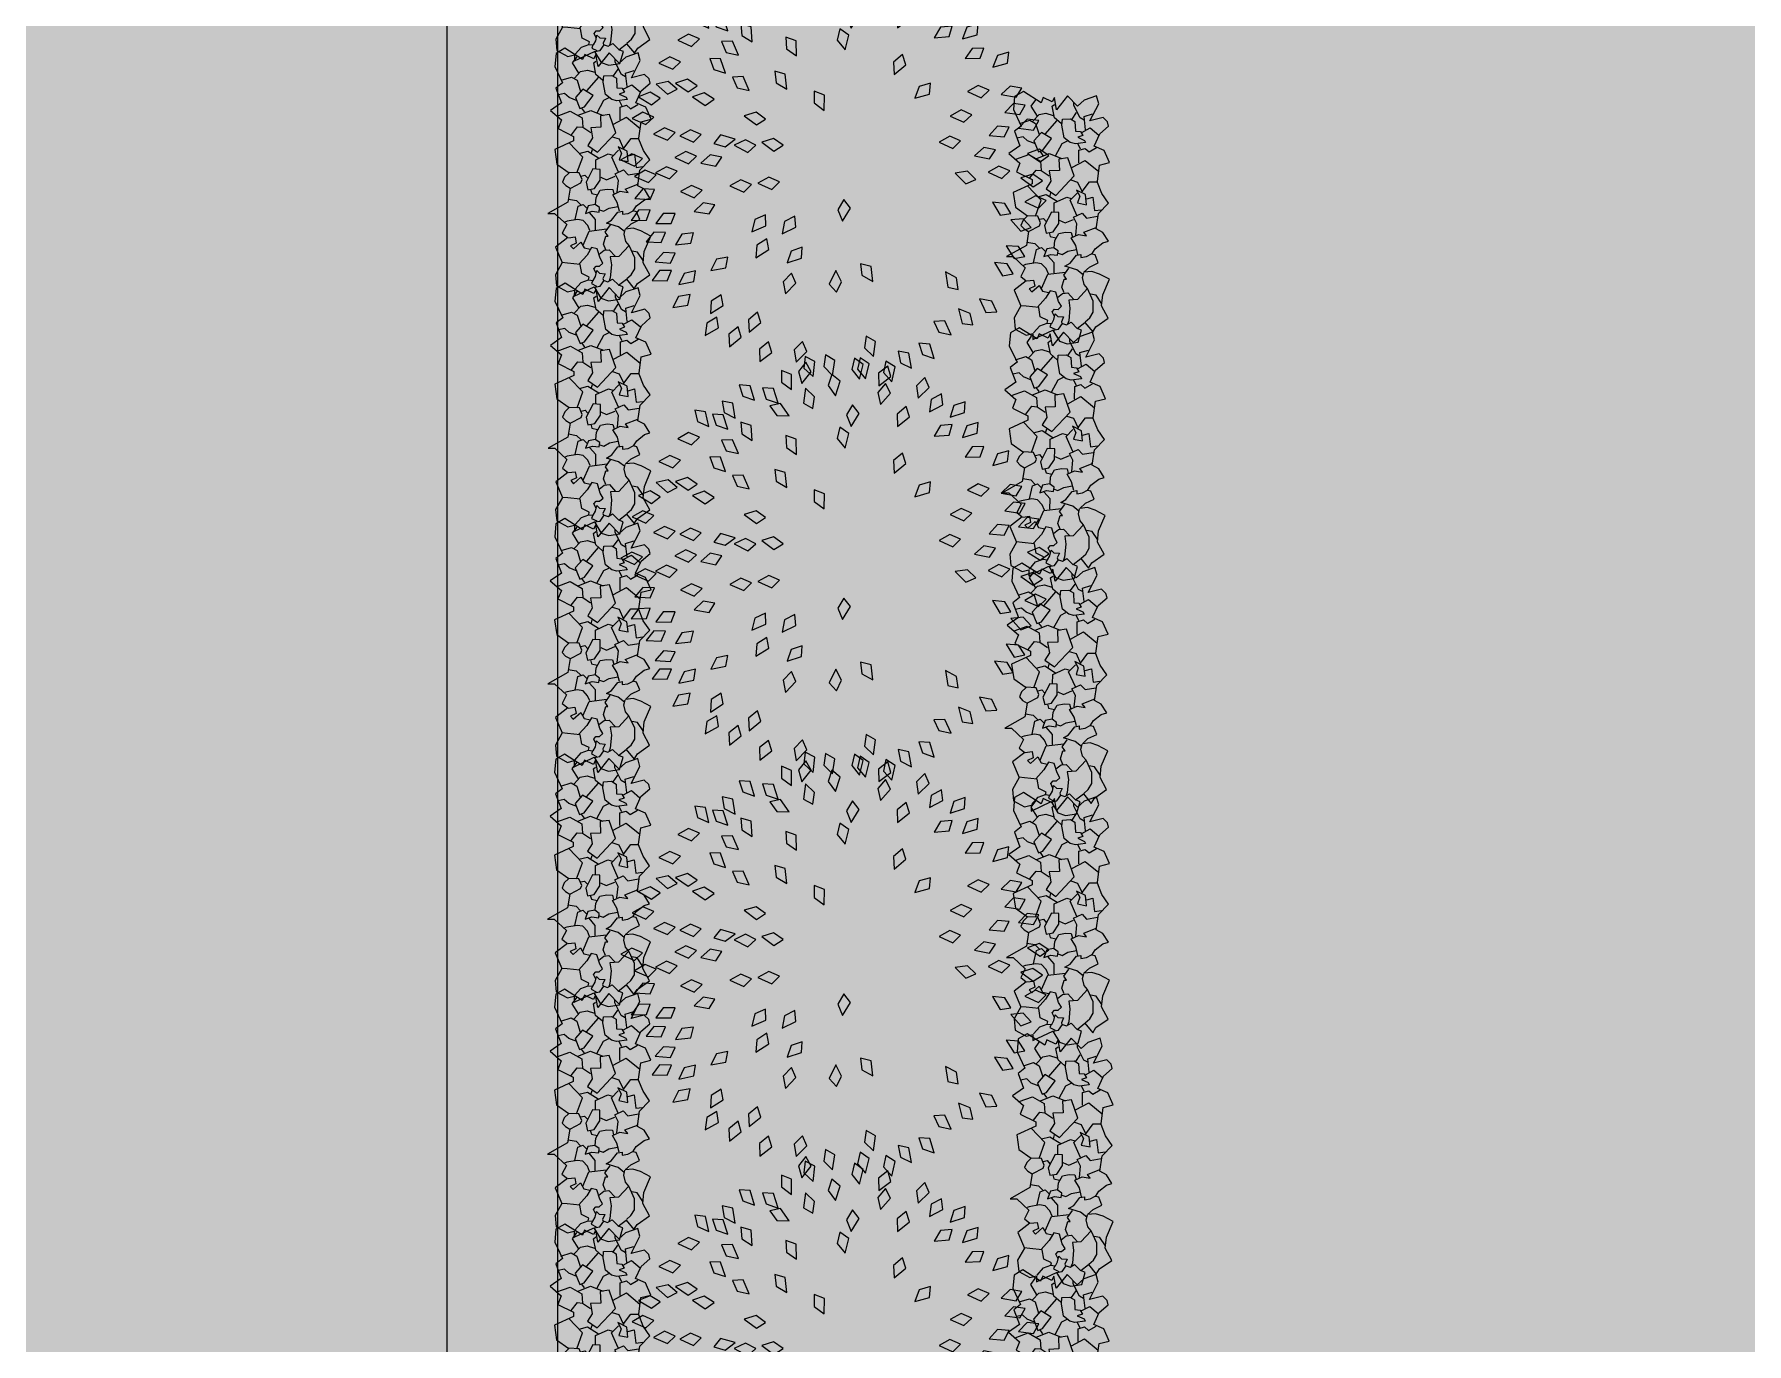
# Model space of a CAD drawing. Header units: millimetres. Extents: x 3866 to 35600, y -8896 to 9491.
# Drawn here: x 33055.52 to 33071.03, y -6688.11 to -6676.25 of the extents above; entities that cross this region are included whole.
import ezdxf

# ---------------------------------------------------------------- set-up
doc = ezdxf.new("R2010")
doc.units = ezdxf.units.MM
for name, color, linetype in [('A绿-TXT', 252, 'Continuous'), ('ВДМ', 7, 'Continuous'), ('КУЩІ', 108, 'Continuous')]:
    doc.layers.add(name, color=color, linetype=linetype)
doc.styles.add('ATTR', font='romans.shx', dxfattribs={"width": 0.8, "height": 0.470416})

# ---------------------------------------------------------------- blocks, each defined once
blk = doc.blocks.new('Ground 1')
for points in [[(2.39, 10.76), (0.85, 11.61), (-0.58, 11.47), (-1.35, 10.06), (-1.13, 9.21), (-1.9, 9.21), (-0.69, 6.67), (-2.12, 5.82), (-2.45, 4.84), (-2.23, 3.43), (-0.69, 3), (-0.47, 3.57), (0.3, 2.58), (-0.91, 1.59), (-0.25, 1.17), (0.85, -0.38), (2.39, 0.46), (3.82, 0.32), (5.8, -0.52), (6.46, 0.75), (6.79, 1.73), (6.68, 2.72), (7.34, 2.01), (7.89, 0.89), (8.88, 1.31), (8.99, 1.73), (9.65, 1.31), (10.42, 0.32), (10.64, -0.38), (11.75, 0.32), (12.19, 1.17), (14.17, 0.89), (15.49, -0.38), (16.7, 0.46), (18.13, 1.03), (18.24, 1.03), (20.33, 0.75), (20.66, -0.52), (22.2, 0.18), (22.75, 1.45), (24.29, 0.75), (25.28, -0.38), (25.83, -0.24), (26.38, 0.32), (25.94, 2.01), (28.14, 0.89), (29.13, 1.17), (28.58, 2.72), (27.81, 3.57), (29.13, 4.84), (27.37, 6.25), (28.91, 6.53), (28.36, 6.81), (28.91, 7.94), (28.25, 8.22), (29.68, 10.48), (29.02, 11.61), (27.37, 11.75), (25.28, 10.76), (24.62, 11.61), (22.75, 10.9), (21.76, 12.31), (20.55, 10.9), (19.45, 11.33), (18.46, 9.35), (17.91, 9.35), (16.81, 11.75), (14.94, 11.47), (13.84, 9.91), (13.29, 10.48), (12.63, 10.76), (12.19, 10.34), (11.86, 9.77), (10.09, 10.06), (8.66, 12.59), (8.66, 11.75), (7.23, 10.2), (6.13, 10.76), (5.58, 10.06), (4.37, 11.61)], [(23.41, 9.13), (22, 8.55), (22.22, 7.97), (23.69, 6.88), (24.48, 8.18)], [(8.67, 7.82), (8.95, 6.95), (8.84, 6.08), (9.4, 6.01), (9.8, 6.59), (9.63, 7.46)], [(12.62, 7.75), (11.66, 7.53), (11.83, 6.66), (12.9, 5.94), (14.26, 5.94), (14.32, 6.88)], [(17.31, 7.53), (16.46, 6.3), (18.95, 3.98), (21.26, 4.78), (21.09, 5.94), (19.63, 5.87), (19.57, 7.17), (18.27, 6.95)], [(23.18, 2.54), (23.01, 3.84), (23.18, 4.49), (23.81, 5.29), (25.39, 5.58), (26.18, 5.51), (26.23, 4.49), (25.89, 3.91), (24.65, 3.84), (24.6, 3.19), (24.09, 2.9), (23.86, 3.55), (23.47, 2.68)], [(15.5, 3.55), (15.28, 2.39), (16.58, 2.54), (17.14, 3.69), (16.35, 3.26)]]:
    blk.add_lwpolyline(points, close=True)
for points in [[(21.04, 11.44), (21.66, 9.78), (20.81, 8.26), (19.63, 8.18)], [(23.01, 8.91), (23.41, 9.92), (23.92, 10.5), (23.75, 11.3)], [(25.61, 10.94), (26.01, 9.63), (25.61, 8.91), (24.2, 8.47)], [(-1.05, 9.13), (-0.14, 8.33), (0.2, 7.39), (0.53, 7.32), (0.99, 8.26), (2.17, 8.47), (2.34, 10.07), (2.4, 10.79)], [(5.56, 9.99), (5.67, 9.13), (4.88, 8.98), (4.54, 9.7), (4.15, 9.34), (5, 8.4), (4.26, 7.97), (4.09, 7.17)], [(6.47, 7.24), (7.14, 7.53), (7.76, 8.11), (7.88, 8.84), (7.65, 10.14), (7.54, 10.43)], [(7.88, 9.13), (9.57, 8.76), (9.8, 8.11), (9.29, 7.6)], [(10.48, 9.99), (10.31, 8.98), (9.74, 8.4)], [(11.89, 9.7), (12.57, 8.4), (12.96, 8.26), (13.81, 8.62), (13.86, 9.92)], [(13.81, 8.91), (15.84, 8.18), (17.65, 9.92)], [(18.67, 9.63), (19.68, 8.84), (19.63, 8.18), (18.95, 7.17)], [(21.15, 8.76), (21.77, 7.17), (21.15, 5.58)], [(25.89, 9.27), (26.74, 8.47), (26.91, 7.6), (26.63, 6.66)], [(26.52, 8.69), (27.82, 9.49), (28.61, 8.91)], [(-0.71, 6.66), (-0.59, 5.94), (0.14, 5.43), (-0.03, 4.93), (0.31, 4.35), (-0.48, 3.55)], [(0.2, 7.39), (0.14, 6.88), (-0.26, 7.03), (-0.59, 6.37)], [(0.14, 6.81), (0.65, 6.52), (1.38, 6.37), (1.04, 6.01), (0.99, 5.29), (0.37, 5.58), (0.14, 5.51)], [(1.04, 6.45), (1.61, 6.74), (1.95, 6.45), (1.95, 6.01), (2.34, 5.58), (2.96, 5.94), (4.15, 6.3), (4.32, 7.03), (3.36, 7.6), (2.23, 8.62)], [(4.6, 8.11), (6.41, 7.32), (6.69, 5.07)], [(6.58, 6.52), (7.88, 6.52), (8.78, 7.32)], [(11.72, 7.17), (11.21, 7.03), (11.04, 6.3)], [(13.41, 8.4), (13.53, 7.89), (13.13, 7.53)], [(16.29, 8.62), (16.58, 7.53), (15.73, 6.16)], [(16.29, 7.1), (16.8, 6.95)], [(22.05, 8.33), (21.55, 7.97)], [(24.26, 7.68), (26.01, 6.16)], [(25.61, 5.65), (26.35, 6.52), (27.82, 6.81), (28.04, 6.52)], [(0.37, 2.54), (0.87, 1.96), (1.61, 1.52), (3.02, 1.52), (4.6, 2.25), (3.19, 3.55), (3.13, 4.64), (2.12, 4.49), (0.48, 4.64), (0.08, 4.78)], [(3.47, 6.08), (3.98, 5.43), (4.04, 4.78), (3.19, 3.98)], [(4.04, 5.22), (4.77, 5.51), (5.79, 5.22), (5.79, 4.93), (6.3, 5.29), (7.2, 4.64)], [(6.35, 2.83), (6.97, 3.62), (7.43, 5.14), (7.82, 4.49), (8.84, 3.69), (8.95, 3.12), (8.56, 3.12), (8.67, 2.39), (9.01, 1.74)], [(9.12, 6.01), (8.95, 5.51), (9.35, 4.78), (9.57, 3.69)], [(9.8, 6.52), (10.7, 6.45), (11.61, 5.94), (11.77, 5.07), (11.72, 4.35), (11.15, 4.2)], [(13.3, 5.87), (12.96, 5.14), (13.41, 4.06)], [(13.92, 3.62), (15.84, 4.49), (16.74, 3.62)], [(14.32, 6.52), (15.5, 6.52), (16.24, 4.93), (16.07, 4.35), (16.01, 4.35)], [(18.44, 4.42), (18.16, 3.55), (16.91, 2.97)], [(21.49, 6.37), (23.07, 5.51), (23.41, 4.85)], [(4.6, 2.25), (5.11, 2.68), (6.01, 2.9), (6.63, 2.75)], [(8.95, 3.48), (10.08, 3.77), (11.04, 4.35), (11.49, 3.41), (11.32, 2.39), (11.77, 2.75), (12.4, 1.16), (12.4, 1.23)], [(11.38, 3.77), (12.85, 3.62), (13.69, 4.06), (14.2, 2.97), (13.58, 2.39), (13.81, 1.02)], [(16.01, 2.39), (16.24, 1.59), (14.54, 1.38), (14.65, 0.51)], [(16.97, 2.97), (18.21, 2.03), (18.21, 1.09)], [(20.02, 4.27), (20.92, 2.61), (19.51, 0.87)], [(20.59, 3.41), (22.22, 3.41), (22.45, 2.61), (22, 2.1), (22.56, 1.16)], [(22.34, 3.19), (23.07, 3.55)], [(24.48, 3.04), (25.05, 1.96), (24.14, 0.87)], [(24.82, 2.54), (26.52, 2.75), (26.86, 1.67)], [(26.06, 2.75), (26.35, 3.26), (27.93, 4.06), (28.27, 4.06)], [(26.18, 4.27), (27.02, 3.69)], [(2.68, 0.44), (3.75, 1.16), (3.87, 1.88)]]:
    blk.add_lwpolyline(points)
at = {"style": 'ATTR', "width": 0.8, "flags": 9}
blk.add_attdef('ESTCODE', (0, 0), '', height=0.0000643, dxfattribs=at)
blk = doc.blocks.new('A$C196E2D52')
at = {"layer": 'A绿-TXT', "color": 94, "linetype": 'ByBlock'}
for p, q in [((1150.8, 2202.6), (1118.7, 2131.4)), ((1182.1, 2146.6), (1150.8, 2202.6)), ((839.3, 2148.7), (841, 2070.6)), ((891.6, 2111.6), (839.3, 2148.7)), ((952.1, 2129.9), (947.5, 2052)), ((1001.3, 2088.8), (952.1, 2129.9)), ((1065.5, 2132.1), (1033.8, 2060.8)), ((1097.1, 2076.4), (1065.5, 2132.1)), ((1118.7, 2131.4), (1157.8, 2091.3)), ((1157.8, 2091.3), (1182.1, 2146.6)), ((1364.1, 2144.4), (1331.9, 2073.2)), ((1395.3, 2088.4), (1364.1, 2144.4)), ((530.3, 2042), (528.9, 1963.9)), ((581.1, 2002.9), (530.3, 2042)), ((728.4, 2072.9), (725.1, 1994.9)), ((778.3, 2032.7), (728.4, 2072.9)), ((776.4, 1972.3), (778.3, 2032.7)), ((841, 2070.6), (893.5, 2051.3)), ((893.5, 2051.3), (891.6, 2111.6)), ((947.5, 2052), (998.3, 2028.5)), ((998.3, 2028.5), (1001.3, 2088.8)), ((1033.8, 2060.8), (1073.2, 2020.9)), ((1073.2, 2020.9), (1097.1, 2076.4)), ((1283.5, 2034.2), (1251.4, 1963.1)), ((1314.8, 1978.3), (1283.5, 2034.2)), ((1331.9, 2073.2), (1371, 2033.2)), ((1371, 2033.2), (1395.3, 2088.4)), ((1474.1, 2111.3), (1433.3, 2044.7)), ((1433.3, 2044.7), (1467.2, 2000.1)), ((1467.2, 2000.1), (1498.1, 2051.9)), ((1498.1, 2051.9), (1474.1, 2111.3)), ((528.9, 1963.9), (580.7, 1942.6)), ((580.7, 1942.6), (581.1, 2002.9)), ((625.8, 2025.1), (619.9, 1947.3)), ((619.9, 1947.3), (670.3, 1922.9)), ((674.3, 1983.2), (625.8, 2025.1)), ((670.3, 1922.9), (674.3, 1983.2)), ((725.1, 1994.9), (776.4, 1972.3)), ((823.1, 2022.2), (822.8, 1944.1)), ((822.8, 1944.1), (874.9, 1923.5)), ((874.5, 1983.9), (823.1, 2022.2)), ((874.9, 1923.5), (874.5, 1983.9)), ((1083.7, 2023.3), (1052.3, 1951.9)), ((1052.3, 1951.9), (1091.7, 1912.2)), ((1115.5, 1967.7), (1083.7, 2023.3)), ((1091.7, 1912.2), (1115.5, 1967.7)), ((1251.4, 1963.1), (1290.5, 1923)), ((1290.5, 1923), (1314.8, 1978.3)), ((1540, 2021.1), (1488.8, 1962.2)), ((1488.8, 1962.2), (1514.8, 1912.6)), ((1514.8, 1912.6), (1553.9, 1958.6)), ((1553.9, 1958.6), (1540, 2021.1)), ((1648.6, 2006.1), (1616.4, 1935)), ((1679.8, 1950.2), (1648.6, 2006.1)), ((1655.5, 1894.9), (1679.8, 1950.2)), ((390.4, 1934.4), (402.8, 1857.3)), ((447.3, 1905), (390.4, 1934.4)), ((402.8, 1857.3), (457.6, 1845.5)), ((457.6, 1845.5), (447.3, 1905)), ((508.5, 1904.1), (524.6, 1827.7)), ((566.8, 1877.4), (508.5, 1904.1)), ((579.8, 1818.5), (566.8, 1877.4)), ((712.6, 1920.5), (721.4, 1842.9)), ((768.1, 1888.5), (712.6, 1920.5)), ((775.5, 1828.5), (768.1, 1888.5)), ((988, 1895.4), (955.9, 1824.3)), ((1019.3, 1839.5), (988, 1895.4)), ((1163.2, 1924.6), (1130.5, 1853.7)), ((1130.5, 1853.7), (1169.3, 1813.3)), ((1194, 1868.3), (1163.2, 1924.6)), ((1169.3, 1813.3), (1194, 1868.3)), ((1274.2, 1899.6), (1242.1, 1828.4)), ((1305.5, 1843.6), (1274.2, 1899.6)), ((1545.1, 1920.6), (1500.6, 1856.5)), ((1500.6, 1856.5), (1531.7, 1810)), ((1531.7, 1810), (1565.7, 1859.9)), ((1565.7, 1859.9), (1545.1, 1920.6)), ((1616.4, 1935), (1655.5, 1894.9)), ((1766.2, 1909.5), (1734, 1838.4)), ((1797.4, 1853.6), (1766.2, 1909.5)), ((1773.1, 1798.3), (1797.4, 1853.6)), ((247.5, 1768.6), (285.7, 1700.5)), ((311.1, 1760.6), (247.5, 1768.6)), ((524.6, 1827.7), (579.8, 1818.5)), ((721.4, 1842.9), (775.5, 1828.5)), ((885.6, 1825.3), (872.1, 1748.4)), ((929.8, 1778.9), (885.6, 1825.3)), ((920, 1719.3), (929.8, 1778.9)), ((955.9, 1824.3), (995, 1784.2)), ((995, 1784.2), (1019.3, 1839.5)), ((1134.1, 1790.7), (1117.4, 1714.4)), ((1176.3, 1742.4), (1134.1, 1790.7)), ((1242.1, 1828.4), (1281.2, 1788.4)), ((1281.2, 1788.4), (1305.5, 1843.6)), ((1474.5, 1833.7), (1430.9, 1769)), ((1430.9, 1769), (1462.7, 1722.9)), ((1462.7, 1722.9), (1495.9, 1773.3)), ((1495.9, 1773.3), (1474.5, 1833.7)), ((1734, 1838.4), (1773.1, 1798.3)), ((1854.2, 1808.1), (1828.8, 1749.2)), ((1828.8, 1749.2), (1904.9, 1767)), ((1912.9, 1822.4), (1854.2, 1808.1)), ((1904.9, 1767), (1912.9, 1822.4)), ((285.7, 1700.5), (341.1, 1708.2)), ((341.1, 1708.2), (311.1, 1760.6)), ((359.9, 1741.9), (401.9, 1676.1)), ((423.8, 1737.5), (359.9, 1741.9)), ((401.9, 1676.1), (456.9, 1687)), ((456.9, 1687), (423.8, 1737.5)), ((638.9, 1711.1), (581.1, 1738.9)), ((581.1, 1738.9), (595.8, 1662.2)), ((650.8, 1652), (638.9, 1711.1)), ((872.1, 1748.4), (920, 1719.3)), ((1117.4, 1714.4), (1164, 1683.3)), ((1164, 1683.3), (1176.3, 1742.4)), ((1234.4, 1724.2), (1217.8, 1666.2)), ((1278.6, 1689.8), (1234.4, 1724.2)), ((1256.4, 1615), (1278.6, 1689.8)), ((1615.6, 1724.4), (1597, 1663.1)), ((1597, 1663.1), (1670.5, 1689.3)), ((1672.2, 1745.2), (1615.6, 1724.4)), ((1670.5, 1689.3), (1672.2, 1745.2)), ((1758.8, 1684.7), (1703.6, 1660.1)), ((1760.7, 1628.7), (1758.8, 1684.7)), ((1834.9, 1712.1), (1814.4, 1651.3)), ((1814.4, 1651.3), (1888.7, 1675.2)), ((1892.2, 1731.1), (1834.9, 1712.1)), ((1888.7, 1675.2), (1892.2, 1731.1)), ((1959.9, 1681), (1900.4, 1670.6)), ((1948.1, 1626.2), (1959.9, 1681)), ((253.3, 1646), (189.2, 1643.9)), ((189.2, 1643.9), (237.7, 1582.7)), ((237.7, 1582.7), (291.2, 1599.1)), ((291.2, 1599.1), (253.3, 1646)), ((595.8, 1662.2), (650.8, 1652)), ((1016.8, 1640.9), (984.7, 1569.7)), ((1048.1, 1584.9), (1016.8, 1640.9)), ((1225.6, 1618.6), (1189.2, 1549.6)), ((1217.8, 1666.2), (1256.4, 1615)), ((1253.4, 1560.9), (1225.6, 1618.6)), ((1521.7, 1603.9), (1507.4, 1541.4)), ((1576.7, 1628.7), (1521.7, 1603.9)), ((1578.9, 1572.8), (1576.7, 1628.7)), ((1703.6, 1660.1), (1689.1, 1597.7)), ((1689.1, 1597.7), (1760.7, 1628.7)), ((1900.4, 1670.6), (1871.1, 1613.6)), ((1871.1, 1613.6), (1948.1, 1626.2)), ((2043, 1593.4), (1985.4, 1575.2)), ((2038.7, 1537.6), (2043, 1593.4)), ((327.8, 1545), (263.7, 1542.1)), ((263.7, 1542.1), (313, 1481.5)), ((313, 1481.5), (366.3, 1498.6)), ((366.3, 1498.6), (327.8, 1545)), ((647.1, 1507.2), (689.1, 1441.3)), ((711, 1502.7), (647.1, 1507.2)), ((744, 1452.1), (711, 1502.7)), ((780.8, 1527.7), (811.8, 1456.1)), ((843.3, 1513.2), (780.8, 1527.7)), ((867.8, 1458), (843.3, 1513.2)), ((984.7, 1569.7), (1023.8, 1529.6)), ((1023.8, 1529.6), (1048.1, 1584.9)), ((1189.2, 1549.6), (1225.7, 1507.2)), ((1225.7, 1507.2), (1253.4, 1560.9)), ((1376.9, 1567.8), (1330.2, 1505.2)), ((1330.2, 1505.2), (1359.8, 1457.7)), ((1359.8, 1457.7), (1395.4, 1506.4)), ((1395.4, 1506.4), (1376.9, 1567.8)), ((1507.4, 1541.4), (1578.9, 1572.8)), ((1791.1, 1580.5), (1757, 1526.3)), ((1757, 1526.3), (1834.8, 1532.2)), ((1851.2, 1585.7), (1791.1, 1580.5)), ((1834.8, 1532.2), (1851.2, 1585.7)), ((1985.4, 1575.2), (1964, 1514.7)), ((1964, 1514.7), (2038.7, 1537.6)), ((176.6, 1489.3), (112.5, 1488)), ((112.5, 1488), (160.2, 1426.2)), ((160.2, 1426.2), (213.9, 1441.9)), ((213.9, 1441.9), (176.6, 1489.3)), ((689.1, 1441.3), (744, 1452.1)), ((811.8, 1456.1), (867.8, 1458)), ((1031.1, 1497.6), (998.9, 1426.4)), ((998.9, 1426.4), (1038, 1386.4)), ((1062.3, 1441.6), (1031.1, 1497.6)), ((1038, 1386.4), (1062.3, 1441.6)), ((1241.7, 1477.8), (1195.7, 1414.7)), ((1195.7, 1414.7), (1225.8, 1367.5)), ((1225.8, 1367.5), (1260.9, 1416.7)), ((1260.9, 1416.7), (1241.7, 1477.8)), ((1607.1, 1410.5), (1547, 1404)), ((1591.9, 1356.7), (1607.1, 1410.5)), ((1934.3, 1435.6), (1885, 1400.7)), ((1947.2, 1381.1), (1934.3, 1435.6)), ((1969.8, 1454.3), (1949.1, 1393.6)), ((1949.1, 1393.6), (2023.5, 1417.3)), ((2027.2, 1473.1), (1969.8, 1454.3)), ((2023.5, 1417.3), (2027.2, 1473.1)), ((523.9, 1366.5), (460.7, 1356.1)), ((460.7, 1356.1), (516.8, 1301.7)), ((516.8, 1301.7), (567.7, 1324.9)), ((567.7, 1324.9), (523.9, 1366.5)), ((620.7, 1347), (644.7, 1272.7)), ((681.5, 1326.6), (620.7, 1347)), ((700.6, 1269.3), (681.5, 1326.6)), ((770.3, 1372.1), (805, 1302.2)), ((833.4, 1360.9), (770.3, 1372.1)), ((860.8, 1307.1), (833.4, 1360.9)), ((1547, 1404), (1514.2, 1348.9)), ((1514.2, 1348.9), (1591.9, 1356.7)), ((1721.4, 1351), (1685.3, 1298)), ((1781.7, 1354), (1721.4, 1351)), ((1763.3, 1301.1), (1781.7, 1354)), ((1885, 1400.7), (1883, 1336.6)), ((1883, 1336.6), (1947.2, 1381.1)), ((2057.2, 1375.4), (2018.7, 1324.2)), ((2018.7, 1324.2), (2096.7, 1323.6)), ((2117.6, 1375.5), (2057.2, 1375.4)), ((2096.7, 1323.6), (2117.6, 1375.5)), ((62, 1287.8), (0, 1271.6)), ((0, 1271.6), (60.9, 1222.7)), ((60.9, 1222.7), (109.4, 1250.5)), ((109.4, 1250.5), (62, 1287.8)), ((172.9, 1310), (109.5, 1300.3)), ((109.5, 1300.3), (164.9, 1245.3)), ((164.9, 1245.3), (216.1, 1267.9)), ((216.1, 1267.9), (172.9, 1310)), ((644.7, 1272.7), (700.6, 1269.3)), ((805, 1302.2), (860.8, 1307.1)), ((1685.3, 1298), (1763.3, 1301.1)), ((1949.3, 1263.2), (1922.1, 1214.3)), ((2026.6, 1252.8), (1949.3, 1263.2)), ((1982, 1206.8), (2026.6, 1252.8)), ((2129.6, 1260.2), (2086.1, 1213.1)), ((2189.7, 1254.3), (2129.6, 1260.2)), ((2163.8, 1204.7), (2189.7, 1254.3)), ((86.9, 1158.3), (41.4, 1113.2)), ((146.7, 1149.7), (86.9, 1158.3)), ((118.5, 1101.3), (146.7, 1149.7)), ((1443.2, 1207), (1405, 1155.6)), ((1405, 1155.6), (1483.1, 1155.4)), ((1503.6, 1207.5), (1443.2, 1207)), ((1483.1, 1155.4), (1503.6, 1207.5)), ((1922.1, 1214.3), (1982, 1206.8)), ((2086.1, 1213.1), (2163.8, 1204.7)), ((41.4, 1113.2), (118.5, 1101.3)), ((510.9, 1130.7), (469.5, 1093)), ((469.5, 1093), (523.9, 1066.9)), ((580.9, 1096.2), (510.9, 1130.7)), ((523.9, 1066.9), (580.9, 1096.2)), ((894.2, 1086.4), (835.1, 1061.8)), ((835.1, 1061.8), (902.1, 1021.7)), ((946.4, 1056), (894.2, 1086.4)), ((1766.3, 1089.2), (1717.1, 1048.1)), ((1825.1, 1075.4), (1766.3, 1089.2)), ((1792.9, 1029.6), (1825.1, 1075.4)), ((2039.5, 1135.6), (1987.1, 1098.6)), ((1987.1, 1098.6), (2061.3, 1074.2)), ((2097, 1117.3), (2039.5, 1135.6)), ((2061.3, 1074.2), (2097, 1117.3)), ((73.2, 985), (24.4, 943.4)), ((132.1, 971.9), (73.2, 985)), ((100.4, 925.7), (132.1, 971.9)), ((616.5, 969.6), (556.6, 961.8)), ((602.5, 915.4), (616.5, 969.6)), ((902.1, 1021.7), (946.4, 1056)), ((1717.1, 1048.1), (1792.9, 1029.6)), ((1888, 1041.5), (1828.7, 1017.1)), ((1828.7, 1017.1), (1895.6, 976.8)), ((1940, 1010.9), (1888, 1041.5)), ((1895.6, 976.8), (1940, 1010.9)), ((2121.9, 1014.7), (2072.3, 974.1)), ((2072.3, 974.1), (2148, 955)), ((2180.6, 1000.5), (2121.9, 1014.7)), ((2148, 955), (2180.6, 1000.5)), ((24.4, 943.4), (100.4, 925.7)), ((183.6, 948.1), (139.1, 901.9)), ((139.1, 901.9), (216.6, 891.9)), ((243.5, 941), (183.6, 948.1)), ((216.6, 891.9), (243.5, 941)), ((556.6, 961.8), (525, 906)), ((525, 906), (602.5, 915.4)), ((56.4, 850.4), (8.7, 807.6)), ((8.7, 807.6), (85.2, 791.9)), ((115.7, 838.9), (56.4, 850.4)), ((85.2, 791.9), (115.7, 838.9)), ((1653.2, 799.8), (1589.2, 796.1)), ((1589.2, 796.1), (1639.2, 736.1)), ((1692.3, 753.7), (1653.2, 799.8)), ((2003.7, 880.4), (1941.2, 866.3)), ((1941.2, 866.3), (2000.3, 815.3)), ((2000.3, 815.3), (2049.8, 841.4)), ((2049.8, 841.4), (2003.7, 880.4)), ((2102.7, 877), (2038.6, 876)), ((2038.6, 876), (2086.1, 814)), ((2086.1, 814), (2139.9, 829.4)), ((2139.9, 829.4), (2102.7, 877)), ((107, 764.4), (78.6, 707)), ((78.6, 707), (155.4, 720.8)), ((166.3, 775.7), (107, 764.4)), ((155.4, 720.8), (166.3, 775.7)), ((1639.2, 736.1), (1692.3, 753.7)), ((1893.1, 781.2), (1829.1, 778.9)), ((1829.1, 778.9), (1877.8, 717.9)), ((1877.8, 717.9), (1931.3, 734.4)), ((1931.3, 734.4), (1893.1, 781.2)), ((149.2, 650.8), (128.2, 590.3)), ((206.7, 669.3), (149.2, 650.8)), ((202.7, 613.5), (206.7, 669.3)), ((1467.8, 690.2), (1488.9, 615)), ((1527.7, 667.4), (1467.8, 690.2)), ((1544.6, 609.4), (1527.7, 667.4)), ((2038.2, 681.3), (1974.7, 672.5)), ((1974.7, 672.5), (2029.3, 616.7)), ((2029.3, 616.7), (2080.9, 638.6)), ((2080.9, 638.6), (2038.2, 681.3)), ((128.2, 590.3), (202.7, 613.5)), ((264.5, 566.3), (250.8, 503.7)), ((250.8, 503.7), (322, 535.6)), ((319.4, 591.5), (264.5, 566.3)), ((322, 535.6), (319.4, 591.5)), ((573.7, 532), (496.4, 521)), ((543.2, 475.6), (573.7, 532)), ((1241.9, 565.6), (1209.8, 494.4)), ((1273.2, 509.6), (1241.9, 565.6)), ((1488.9, 615), (1544.6, 609.4)), ((1778.8, 591.3), (1785, 513.5)), ((1833.2, 557.4), (1778.8, 591.3)), ((1838.6, 497.3), (1833.2, 557.4)), ((1904.9, 615.2), (1941.1, 546)), ((1968.2, 605.3), (1904.9, 615.2)), ((1941.1, 546), (1996.8, 552.1)), ((1996.8, 552.1), (1968.2, 605.3)), ((309.1, 446.3), (301.6, 390.9)), ((385, 464.8), (309.1, 446.3)), ((360.1, 405.7), (385, 464.8)), ((496.4, 521), (483.5, 466.5)), ((483.5, 466.5), (543.2, 475.6)), ((1082.1, 482.6), (1027.1, 427.2)), ((1091.8, 419.3), (1082.1, 482.6)), ((1209.8, 494.4), (1248.9, 454.3)), ((1248.9, 454.3), (1273.2, 509.6)), ((1376, 508.4), (1343.8, 437.2)), ((1407.2, 452.4), (1376, 508.4)), ((1382.9, 397.1), (1407.2, 452.4)), ((1772.4, 445.1), (1793.9, 370)), ((1832.4, 422.6), (1772.4, 445.1)), ((1785, 513.5), (1838.6, 497.3)), ((1876.1, 508.7), (1900.5, 434.6)), ((1937, 488.6), (1876.1, 508.7)), ((1956.4, 431.5), (1937, 488.6)), ((301.6, 390.9), (360.1, 405.7)), ((436.4, 357.5), (365.6, 324.6)), ((423.6, 294.7), (436.4, 357.5)), ((1027.1, 427.2), (1049.7, 376)), ((1049.7, 376), (1091.8, 419.3)), ((1172, 382.4), (1156.1, 305.9)), ((1214.7, 334.6), (1172, 382.4)), ((1343.8, 437.2), (1382.9, 397.1)), ((1502, 419.3), (1469.8, 348.1)), ((1533.2, 363.3), (1502, 419.3)), ((1509, 308.1), (1533.2, 363.3)), ((1671.2, 431.8), (1673.2, 353.8)), ((1723.6, 395), (1671.2, 431.8)), ((1673.2, 353.8), (1725.8, 334.7)), ((1725.8, 334.7), (1723.6, 395)), ((1793.9, 370), (1849.6, 364.7)), ((1849.6, 364.7), (1832.4, 422.6)), ((1900.5, 434.6), (1956.4, 431.5)), ((365.6, 324.6), (369.1, 268.7)), ((369.1, 268.7), (423.6, 294.7)), ((622, 279.3), (554.6, 239.8)), ((615.1, 215.5), (622, 279.3)), ((933.7, 290.6), (866.4, 251.1)), ((926.9, 226.9), (933.7, 290.6)), ((1087.4, 313.2), (1055.3, 242.1)), ((1118.6, 257.3), (1087.4, 313.2)), ((1156.1, 305.9), (1203, 275.4)), ((1203, 275.4), (1214.7, 334.6)), ((1276.3, 307.9), (1268.9, 230.2)), ((1324, 265.1), (1276.3, 307.9)), ((1318.9, 204.9), (1324, 265.1)), ((1469.8, 348.1), (1509, 308.1)), ((1627.6, 288.1), (1648.4, 212.8)), ((1687.4, 265), (1627.6, 288.1)), ((1704, 207), (1687.4, 265)), ((554.6, 239.8), (563.4, 184.5)), ((563.4, 184.5), (615.1, 215.5)), ((708.3, 220.8), (642.7, 178.5)), ((642.7, 178.5), (653.8, 123.6)), ((704.2, 156.9), (708.3, 220.8)), ((841.5, 196.5), (783.2, 144.6)), ((847.3, 132.7), (841.5, 196.5)), ((866.4, 251.1), (875.2, 195.8)), ((875.2, 195.8), (926.9, 226.9)), ((1055.3, 242.1), (1094.4, 202)), ((1094.4, 202), (1118.6, 257.3)), ((1268.9, 230.2), (1318.9, 204.9)), ((1395, 227.7), (1383.4, 150.5)), ((1440.3, 182.3), (1395, 227.7)), ((1431.9, 122.5), (1440.3, 182.3)), ((1486, 245.3), (1472.3, 168.4)), ((1530, 198.7), (1486, 245.3)), ((1520, 139.2), (1530, 198.7)), ((1648.4, 212.8), (1704, 207)), ((653.8, 123.6), (704.2, 156.9)), ((783.2, 144.6), (802.6, 92.1)), ((802.6, 92.1), (847.3, 132.7)), ((934.3, 124.8), (902.2, 53.6)), ((965.6, 68.8), (934.3, 124.8)), ((1057.8, 144.2), (1012.5, 80.6)), ((1077.6, 83.2), (1057.8, 144.2)), ((1182.9, 111), (1140.5, 45.4)), ((1205.5, 51.1), (1182.9, 111)), ((1313.4, 156.9), (1303.7, 79.4)), ((1359.8, 112.7), (1313.4, 156.9)), ((1352.9, 52.7), (1359.8, 112.7)), ((1383.4, 150.5), (1431.9, 122.5)), ((1472.3, 168.4), (1520, 139.2)), ((902.2, 53.6), (941.3, 13.5)), ((941.3, 13.5), (965.6, 68.8)), ((1012.5, 80.6), (1043.1, 33.7)), ((1043.1, 33.7), (1077.6, 83.2)), ((1140.5, 45.4), (1173.3, 0)), ((1173.3, 0), (1205.5, 51.1)), ((1303.7, 79.4), (1352.9, 52.7))]:
    blk.add_line(p, q, dxfattribs=at)

msp = doc.modelspace()

# ---------------------------------------------------------------- hatches: boundary and pattern name
at = {"layer": 'ВДМ', "transparency": 33554569}
h = msp.add_hatch(color=251, dxfattribs=at)
h.dxf.hatch_style = 1
h.paths.add_polyline_path([(33168.196, -6641.122), (33054.012, -6641.122), (33054.012, -6737.258), (33059.262, -6737.258), (33059.262, -6715.89), (33059.262, -6705.076), (33059.262, -6696.076), (33059.262, -6694.891), (33059.262, -6651.622, -0.414214), (33063.262, -6647.622), (33073.762, -6647.622), (33082.762, -6647.622), (33136.097, -6647.622), (33165.977, -6647.622), (33167.727, -6647.622), (33168.196, -6647.622)])
at = {"layer": 'ВДМ', "true_color": 0x139b48, "transparency": 33554585}
h = msp.add_hatch(color=114, dxfattribs=at)
h.dxf.hatch_style = 1
h.paths.add_polyline_path([(33080.262, -6678.622), (33090.081, -6681.973), (33090.575, -6680.519), (33077.787, -6676.123, -0.320249), (33075.762, -6673.286), (33075.762, -6665.747), (33072.762, -6665.747), (33072.762, -6676.122), (33065.262, -6676.122), (33060.262, -6676.122), (33060.262, -6695.076, 0.414214), (33063.262, -6698.076), (33063.74, -6698.076, 0.050382), (33063.766, -6697.826), (33063.766, -6689.68), (33072.145, -6689.68), (33072.145, -6699.026), (33078.709, -6702.27), (33080.408, -6703.11), (33082.448, -6698.984), (33080.771, -6698.15, -1.802326), (33084.562, -6700.036), (33082.895, -6699.206), (33080.856, -6703.332), (33085.513, -6705.633), (33086.734, -6703.161), (33090.346, -6704.937), (33089.12, -6707.416), (33092.316, -6708.996, 0.173141), (33092.65, -6709.035), (33096.548, -6708.136, 0.226063), (33096.884, -6707.869), (33098.369, -6704.833), (33098.58, -6704.401), (33095.09, -6702.695), (33097.199, -6698.383), (33100.688, -6700.089), (33111.24, -6705.25), (33106.292, -6715.345, 0.413327), (33106.519, -6716.014), (33107.795, -6716.644, 0.414214), (33108.465, -6716.417), (33115.297, -6702.584), (33115.415, -6702.239), (33076.71, -6689.033), (33077.679, -6686.194), (33119.12, -6700.382, 0.414214), (33122.295, -6698.826), (33124.078, -6693.618, 0.161962), (33124.092, -6692.04), (33113.51, -6688.402), (33113.032, -6689.803), (33122.851, -6693.153), (33120.43, -6700.252), (33099.135, -6692.986), (33077.84, -6685.721)])
at = {"layer": 'ВДМ', "transparency": 33554585}
h = msp.add_hatch(color=9, dxfattribs=at)
h.dxf.hatch_style = 1
h.paths.add_polyline_path([(33060.262, -6695.076), (33060.262, -6675.86), (33059.262, -6675.86), (33059.262, -6694.891), (33059.262, -6696.076, 0.414214), (33062.262, -6699.076), (33062.516, -6699.076, 0.356394), (33063.74, -6698.076), (33063.262, -6698.076, -0.414214)])

# ---------------------------------------------------------------- linework, layer by layer
at = {"layer": 'ВДМ'}
for points in [[(33059.262, -6694.891), (33059.262, -6651.622, -0.414214), (33063.262, -6647.622), (33073.762, -6647.622, -0.414214), (33076.762, -6650.622), (33076.762, -6663.997)], [(33075.762, -6663.997), (33075.762, -6651.622, 0.414214), (33072.762, -6648.622), (33063.262, -6648.622, 0.414214), (33060.262, -6651.622), (33060.262, -6695.076, 0.414214), (33063.262, -6698.076), (33063.74, -6698.076)]]:
    msp.add_lwpolyline(points, format="xyb", dxfattribs=at)

# ---------------------------------------------------------------- block references
at = {"layer": 'A绿-TXT', "color": 116, "lineweight": 9, "true_color": 0x136734, "xscale": 0.00176, "yscale": 0.00176, "zscale": 0.00176, "rotation": 90}
for p in [(33064.712, -6679.412), (33064.712, -6683.02), (33064.712, -6686.605), (33064.712, -6690.308)]:
    msp.add_blockref('A$C196E2D52', p, dxfattribs=at)
at = {"layer": 'КУЩІ', "color": 116, "true_color": 0x136734, "xscale": 0.07111039999896483, "yscale": 0.07111039999896483, "zscale": 0.07111039999896483, "rotation": 89.8740814406687}
for p in [(33061.072, -6676.357), (33061.07, -6678.489), (33061.071, -6680.616), (33061.069, -6682.748), (33061.067, -6684.88), (33061.067, -6687.008), (33061.068, -6689.135)]:
    msp.add_blockref('Ground 1', p, dxfattribs=at)
at = {"layer": 'КУЩІ', "xscale": 0.07111039999896482, "yscale": 0.07111039999896482, "zscale": 0.07111039999896482, "rotation": 89.8740814406687}
for p in [(33065.221, -6678.88), (33065.184, -6681.019), (33065.207, -6683.15), (33065.221, -6685.227), (33065.254, -6687.412), (33065.217, -6689.551)]:
    msp.add_blockref('Ground 1', p, dxfattribs=at)

doc.saveas('drawing.dxf')
